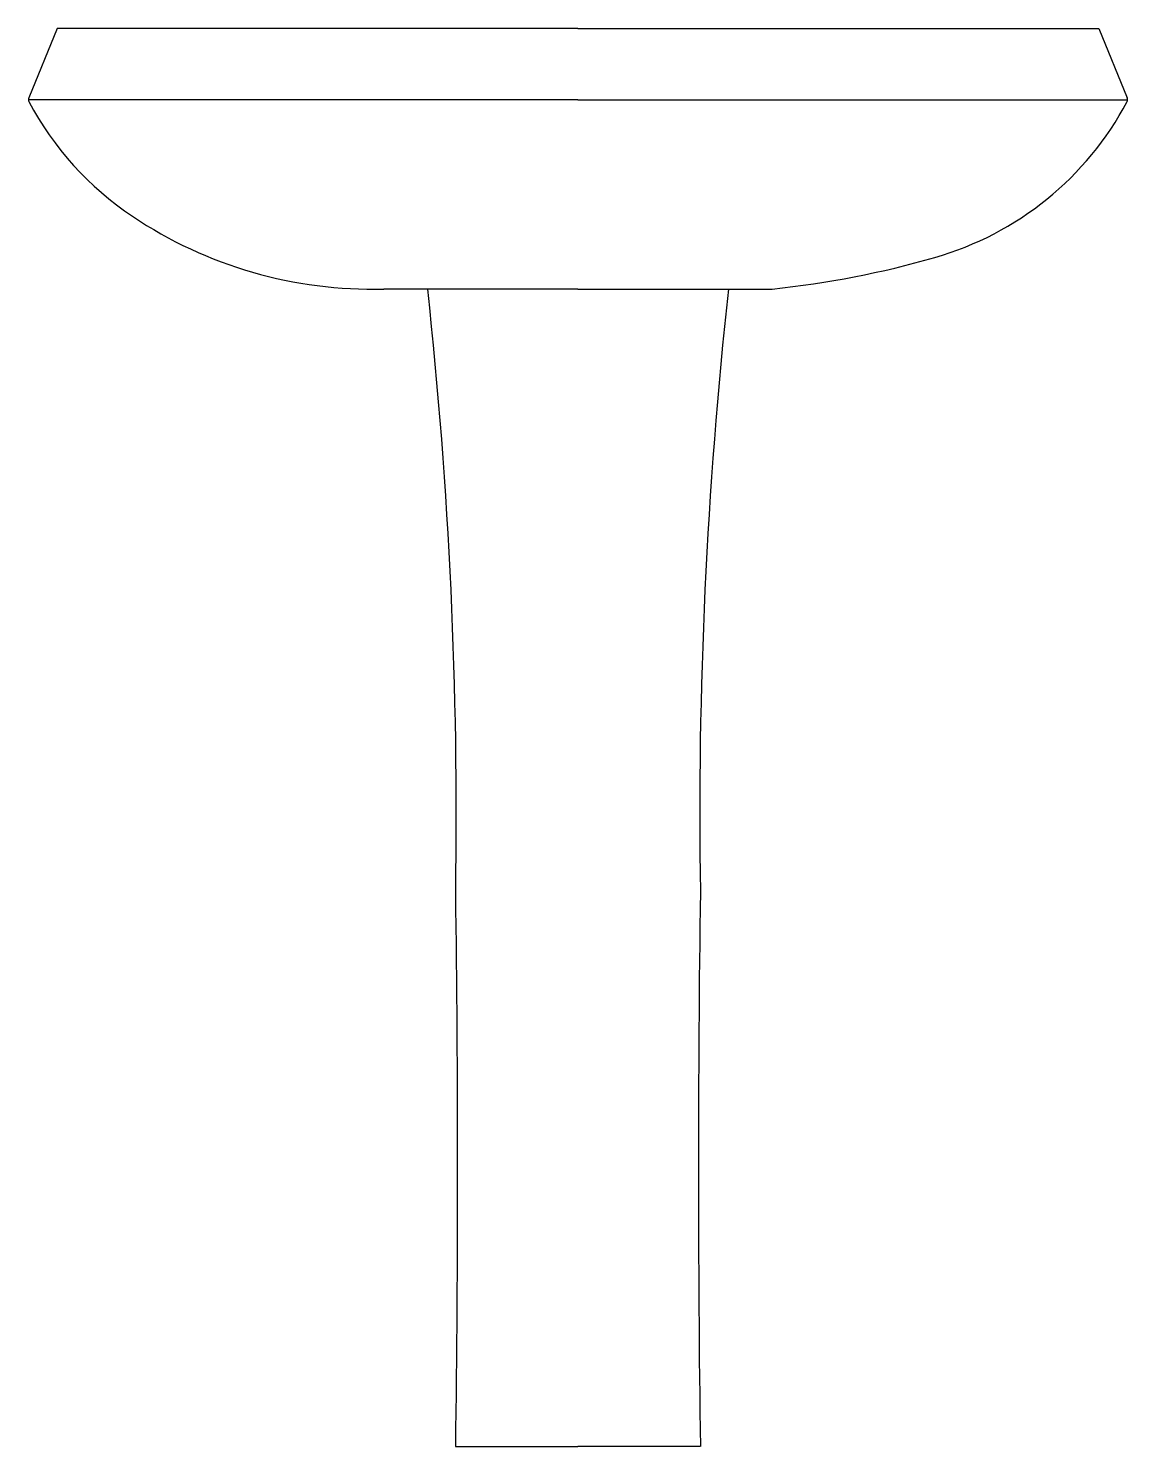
# Model space of a CAD drawing. Header units: millimetres. Extents: x -2934.89 to -2934.27, y 2956.288 to 2957.088.
import ezdxf

# ---------------------------------------------------------------- set-up
doc = ezdxf.new("R2010")
doc.units = ezdxf.units.MM
doc.header["$LTSCALE"] = 10
doc.layers.add('banheiro_louças', color=2, linetype='Continuous')

msp = doc.modelspace()

# ---------------------------------------------------------------- linework, layer by layer
at = {"layer": 'banheiro_louças'}
for p, q in [((-2934.87393, 2957.08811), (-2934.88999, 2957.04889)), ((-2934.58007, 2957.08811), (-2934.87393, 2957.08811)), ((-2934.58007, 2957.08811), (-2934.28621, 2957.08811)), ((-2934.28621, 2957.08811), (-2934.27015, 2957.04889)), ((-2934.58007, 2957.04781), (-2934.88949, 2957.04781)), ((-2934.58007, 2957.04781), (-2934.27065, 2957.04781)), ((-2934.58007, 2956.94108), (-2934.68968, 2956.94108)), ((-2934.58007, 2956.94108), (-2934.47045, 2956.94108)), ((-2934.64909, 2956.28811), (-2934.58007, 2956.28811)), ((-2934.51105, 2956.28811), (-2934.58007, 2956.28811))]:
    msp.add_line(p, q, dxfattribs=at)
for centre, radius, start, end in [((-2934.88769, 2957.04794), 0.00248, 157.73722, 207.98267), ((-2934.27245, 2957.04794), 0.00248, 332.01733, 22.26278), ((-2934.73209, 2957.13062), 0.17868, 207.98267, 236.22317), ((-2934.42804, 2957.13062), 0.17868, 286.03775, 332.01733), ((-2934.69606, 2957.18449), 0.2435, 236.22317, 271.49999), ((-2934.52526, 2957.46882), 0.53057, 275.92913, 286.03775), ((-2937.39424, 2956.64388), 2.74549, 359.10837, 6.21452), ((-2931.76589, 2956.64388), 2.74549, 173.78548, 180.89163), ((-2945.85125, 2956.44463), 11.20326, 359.199489, 0.800511), ((-2923.30888, 2956.44463), 11.20326, 179.199489, 180.800511)]:
    msp.add_arc(centre, radius, start, end, dxfattribs=at)

doc.saveas('drawing.dxf')
